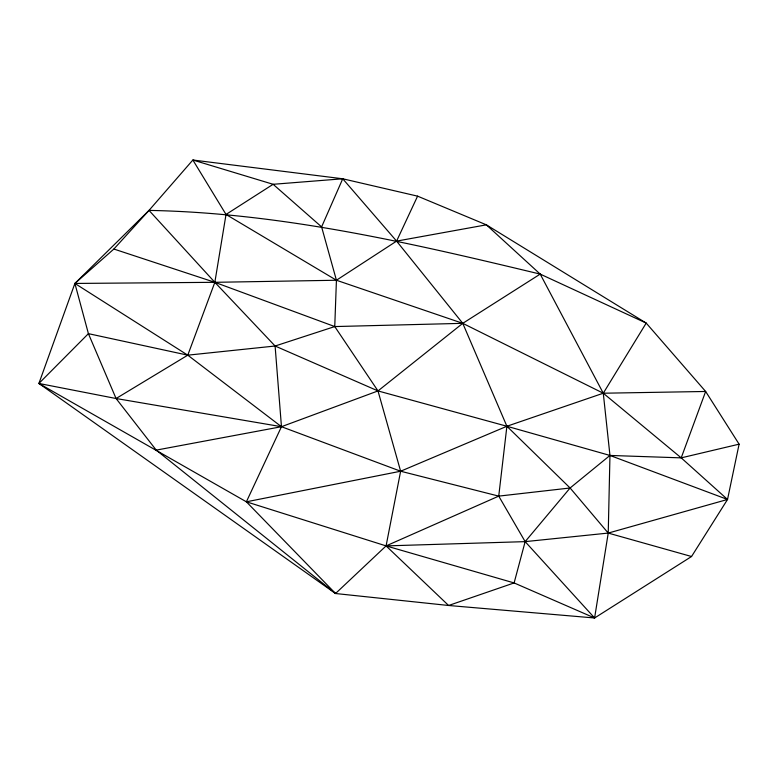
<?xml version="1.0" encoding="UTF-8"?>
<svg xmlns="http://www.w3.org/2000/svg" width="778" height="778" viewBox="0 0 778 778"><rect width="100%" height="100%" fill="white"/><g stroke="black" fill="none" stroke-linecap="round" stroke-linejoin="round"><path stroke-width="1.17" d="M727.527 499.466L609.962 455.441L570.099 487.991L525.15 541.634L514.112 582.936L448.605 605.488L386.083 545.903L400.631 471.225L377.991 390.926L334.754 326.566L336.427 280.245L321.606 226.904L273.127 184.298L192.866 160.015L149.016 210.4L113.87 249.038L74.892 283.445L38.9 383.457L335.542 593.517L448.605 605.488L594.596 617.985L691.545 556.513L727.527 499.466L739.1 444.17L705.646 391.47L646.207 323.084L486.357 224.832L417.591 196.153L342.738 178.784L192.866 160.015L226.019 214.456L336.427 280.245L462.764 323.337L603.281 393.221L681.207 457.863L727.527 499.466L608.231 533.076L525.15 541.634L386.083 545.903L246.383 501.81L38.9 383.457L88.41 333.655L187.78 355.167L275.101 346.016L334.754 326.566L462.764 323.337L540.204 274.099L646.207 323.084L603.281 393.221L609.962 455.441L608.231 533.076L594.596 617.985L514.112 582.936L386.083 545.903L335.542 593.517L156.232 450.122L116.078 398.521L88.41 333.655L74.892 283.445L149.016 210.4C281.792 212.89 411.708 243.242 540.204 274.099L603.281 393.221L705.646 391.47L681.207 457.863L609.962 455.441L506.896 426.256L377.991 390.926L275.101 346.016L214.845 282.317L149.016 210.4M594.596 617.985L525.15 541.634L498.737 496.121L506.896 426.256L462.764 323.337L396.595 241.112L342.738 178.784L273.127 184.298L226.019 214.456L214.845 282.317L187.78 355.167L116.078 398.521L38.9 383.457M321.606 226.904L342.738 178.784M335.542 593.517L246.383 501.81L281.461 426.704L275.101 346.016M691.545 556.513L608.231 533.076L570.099 487.991L498.737 496.121L400.631 471.225L281.461 426.704L187.78 355.167L74.892 283.445L214.845 282.317L336.427 280.245L396.595 241.112L417.591 196.153M462.764 323.337L377.991 390.926L281.461 426.704L156.232 450.122M386.083 545.903L498.737 496.121M603.281 393.221L506.896 426.256L400.631 471.225L246.383 501.81M681.207 457.863L739.1 444.17M396.595 241.112L486.357 224.832L540.204 274.099M116.078 398.521L281.461 426.704M113.87 249.038L214.845 282.317L334.754 326.566M506.896 426.256L570.099 487.991"/></g></svg>
